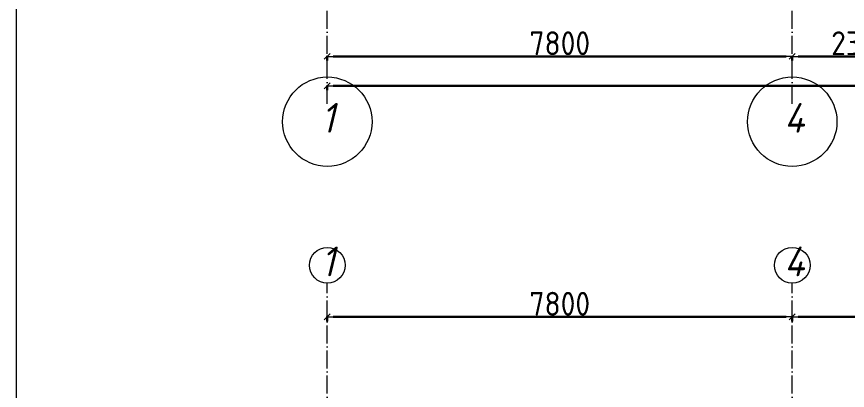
# Model space of a CAD drawing. Header units: millimetres. Extents: x -213536 to 1564669, y -45299 to 942238.
# Drawn here: x -23154 to -9217, y 507097 to 513371 of the extents above; entities that cross this region are included whole.
import ezdxf

# ---------------------------------------------------------------- set-up
doc = ezdxf.new("R2010")
doc.units = ezdxf.units.MM
doc.linetypes.add('50_200_ШТРИХ_1Т_ш5_п1_п1_', pattern=[700, 500, -100, 0, -100])
for name, color, linetype, lineweight in [('3.1) ЖБ окна 1.2 м', 102, 'Continuous', 30), ('A-____-____-DIMS', 7, 'Continuous', 9), ('S-GRID-____-IDEN', 7, 'Continuous', 9), ('S-GRID-____-OTLN-1', 7, '50_200_ШТРИХ_1Т_ш5_п1_п1_', 9)]:
    doc.layers.add(name, color=color, linetype=linetype, lineweight=lineweight)
doc.styles.add('ISOCPEUR_I', font='isocpeui.ttf', dxfattribs={"width": 0.9, "height": 2.5})
doc.styles.add('ISOCPEUR_I_9', font='isocpeui.ttf', dxfattribs={"width": 0.9, "height": 250})
doc.styles.add('СПДС', font='isocpeur.ttf', dxfattribs={"width": 0.9})
doc.dimstyles.new('Размера А3', dxfattribs={"dimtxt": 200, "dimasz": 100, "dimexe": 70, "dimexo": 100, "dimgap": 20, "dimtad": 1, "dimdec": 0, "dimrnd": 10, "dimzin": 0, "dimdsep": 46, "dimtxsty": 'СПДС', "dimblk": 'ARROWHEAD_6', "dimcen": 1, "dimclrd": 256, "dimclre": 256, "dimclrt": 256, "dimazin": 0, "dimtfac": 1, "dimtdec": 0, "dimtmove": 2, "dimatfit": 3, "dimfxl": 1, "dimtolj": 1, "dimtzin": 0, "dimarcsym": 0})

# ---------------------------------------------------------------- blocks, each defined once
blk = doc.blocks.new('Ось сетки - Круг_Ø6_00__ISO-2_5_0_9K_-25732049-АР1_План отверстий 2 этажа в осях 1-64_А-ГГ')
at = {"layer": 'S-GRID-____-IDEN'}
blk.add_circle((0, 0), 3, dxfattribs=at)
blk = doc.blocks.new('Ось сетки - Круг_Ø6_00__ISO-2_5_0_9K_-25732049-АР1_План отверстий 2 этажа в осях 1-64_Ю-ЯЯ')
at = {"layer": 'S-GRID-____-IDEN'}
blk.add_circle((0, 0), 3, dxfattribs=at)
blk = doc.blocks.new('ARROWHEAD_6')
at = {"color": 0, "linetype": 'Continuous'}
for p, q in [((0, 0), (-1, 0)), ((-0.5, -0.5), (0.5, 0.5))]:
    blk.add_line(p, q, dxfattribs=at)
blk = doc.blocks.new('*D5558')
at = {"layer": 'A-____-____-DIMS', "lineweight": -2, "transparency": 16777216}
for p, q in [((-17942, 512710), (-17942, 512634)), ((-17842, 512704), (-10242, 512704)), ((-10142, 512710), (-10142, 512634))]:
    blk.add_line(p, q, dxfattribs=at)
at = {"layer": 'Defpoints', "color": 0, "lineweight": 30, "transparency": 16777216}
for p in [(-17942, 512810), (-10142, 512810), (-10142, 512704)]:
    blk.add_point(p, dxfattribs=at)
at = {"layer": 'A-____-____-DIMS', "lineweight": -2, "transparency": 16777216, "xscale": 100, "yscale": 100, "zscale": 100, "rotation": 180}
blk.add_blockref('ARROWHEAD_6', (-17942, 512704), dxfattribs=at)
at = {"layer": 'A-____-____-DIMS', "lineweight": -2, "transparency": 16777216, "xscale": 100, "yscale": 100, "zscale": 100}
blk.add_blockref('ARROWHEAD_6', (-10142, 512704), dxfattribs=at)
at = {"layer": 'A-____-____-DIMS', "transparency": 16777216, "insert": (-14042, 512924), "char_height": 400, "width": 2.49, "attachment_point": 5, "style": 'СПДС'}
blk.add_mtext('\\A1;7800', dxfattribs=at)
blk = doc.blocks.new('*D5559')
at = {"layer": 'A-____-____-DIMS', "lineweight": -2, "transparency": 16777216}
for p, q in [((-10142, 512710), (-10142, 512634)), ((-10042, 512704), (-7942, 512704)), ((-7842, 512710), (-7842, 512634))]:
    blk.add_line(p, q, dxfattribs=at)
at = {"layer": 'Defpoints', "color": 0, "lineweight": 30, "transparency": 16777216}
for p in [(-10142, 512810), (-7842, 512810), (-7842, 512704)]:
    blk.add_point(p, dxfattribs=at)
at = {"layer": 'A-____-____-DIMS', "lineweight": -2, "transparency": 16777216, "xscale": 100, "yscale": 100, "zscale": 100, "rotation": 180}
blk.add_blockref('ARROWHEAD_6', (-10142, 512704), dxfattribs=at)
at = {"layer": 'A-____-____-DIMS', "lineweight": -2, "transparency": 16777216, "xscale": 100, "yscale": 100, "zscale": 100}
blk.add_blockref('ARROWHEAD_6', (-7842, 512704), dxfattribs=at)
at = {"layer": 'A-____-____-DIMS', "transparency": 16777216, "insert": (-8992, 512924), "char_height": 400, "width": 2.49, "attachment_point": 5, "style": 'СПДС'}
blk.add_mtext('\\A1;2300', dxfattribs=at)
blk = doc.blocks.new('*D5556')
at = {"layer": 'A-____-____-DIMS', "lineweight": -2, "transparency": 16777216}
for p, q in [((-17942, 512214), (-17942, 512138)), ((55458, 512214), (55458, 512138)), ((-17842, 512208), (55358, 512208))]:
    blk.add_line(p, q, dxfattribs=at)
at = {"layer": 'Defpoints', "color": 0, "lineweight": 30, "transparency": 16777216}
for p in [(-17942, 512314), (55458, 512314), (55458, 512208)]:
    blk.add_point(p, dxfattribs=at)
at = {"layer": 'A-____-____-DIMS', "lineweight": -2, "transparency": 16777216, "xscale": 100, "yscale": 100, "zscale": 100, "rotation": 180}
blk.add_blockref('ARROWHEAD_6', (-17942, 512208), dxfattribs=at)
at = {"layer": 'A-____-____-DIMS', "lineweight": -2, "transparency": 16777216, "xscale": 100, "yscale": 100, "zscale": 100}
blk.add_blockref('ARROWHEAD_6', (55458, 512208), dxfattribs=at)
at = {"layer": 'A-____-____-DIMS', "transparency": 16777216, "insert": (18758, 512428), "char_height": 400, "width": 3.19, "attachment_point": 5, "style": 'СПДС'}
blk.add_mtext('\\A1;73400', dxfattribs=at)
blk = doc.blocks.new('*D5648')
at = {"layer": 'A-____-____-DIMS', "lineweight": -2, "transparency": 16777216}
for p, q in [((-17942, 508337), (-17942, 508261)), ((-17842, 508331), (-10242, 508331)), ((-10142, 508337), (-10142, 508261))]:
    blk.add_line(p, q, dxfattribs=at)
at = {"layer": 'Defpoints', "color": 0, "lineweight": 30, "transparency": 16777216}
for p in [(-17942, 508437), (-10142, 508437), (-10142, 508331)]:
    blk.add_point(p, dxfattribs=at)
at = {"layer": 'A-____-____-DIMS', "lineweight": -2, "transparency": 16777216, "xscale": 100, "yscale": 100, "zscale": 100, "rotation": 180}
blk.add_blockref('ARROWHEAD_6', (-17942, 508331), dxfattribs=at)
at = {"layer": 'A-____-____-DIMS', "lineweight": -2, "transparency": 16777216, "xscale": 100, "yscale": 100, "zscale": 100}
blk.add_blockref('ARROWHEAD_6', (-10142, 508331), dxfattribs=at)
at = {"layer": 'A-____-____-DIMS', "transparency": 16777216, "insert": (-14042, 508551), "char_height": 400, "attachment_point": 5, "style": 'СПДС'}
blk.add_mtext('\\A1;7800', dxfattribs=at)
blk = doc.blocks.new('*D5649')
at = {"layer": 'A-____-____-DIMS', "lineweight": -2, "transparency": 16777216}
for p, q in [((-10142, 508337), (-10142, 508261)), ((-10042, 508331), (-5842, 508331)), ((-5742, 508337), (-5742, 508261))]:
    blk.add_line(p, q, dxfattribs=at)
at = {"layer": 'Defpoints', "color": 0, "lineweight": 30, "transparency": 16777216}
for p in [(-10142, 508437), (-5742, 508437), (-5742, 508331)]:
    blk.add_point(p, dxfattribs=at)
at = {"layer": 'A-____-____-DIMS', "lineweight": -2, "transparency": 16777216, "xscale": 100, "yscale": 100, "zscale": 100, "rotation": 180}
blk.add_blockref('ARROWHEAD_6', (-10142, 508331), dxfattribs=at)
at = {"layer": 'A-____-____-DIMS', "lineweight": -2, "transparency": 16777216, "xscale": 100, "yscale": 100, "zscale": 100}
blk.add_blockref('ARROWHEAD_6', (-5742, 508331), dxfattribs=at)
at = {"layer": 'A-____-____-DIMS', "transparency": 16777216, "insert": (-7942, 508551), "char_height": 400, "attachment_point": 5, "style": 'СПДС'}
blk.add_mtext('\\A1;4400', dxfattribs=at)
blk = doc.blocks.new('2этаж')
at = {"layer": 'S-GRID-____-OTLN-1', "color": 251, "ltscale": 0.6, "true_color": 0x636466}
for p, q in [((-17941.7, 511907.5), (-17941.7, 549908.8)), ((-10141.7, 511907.5), (-10141.7, 549908.8)), ((-17941.7, 454533.3), (-17941.7, 508896.9)), ((-10141.7, 454533.3), (-10141.7, 508896.9))]:
    blk.add_line(p, q, dxfattribs=at)
at = {"layer": 'S-GRID-____-IDEN', "xscale": 250, "yscale": 250, "zscale": 99.99999999999993}
for p in [(-17941.7, 511607.5), (-10141.7, 511607.5)]:
    blk.add_blockref('Ось сетки - Круг_Ø6_00__ISO-2_5_0_9K_-25732049-АР1_План отверстий 2 этажа в осях 1-64_Ю-ЯЯ', p, dxfattribs=at)
at = {"layer": 'S-GRID-____-IDEN', "char_height": 500, "attachment_point": 1}
for s, insert, width, style in [('\\fISOCPEUR|b0|i1|c204|p34|;\\W.9;1', (-18044.1, 511922.1), 144.304, 'ISOCPEUR_I_9'), ('\\fISOCPEUR|b0|i1|c204|p34|;\\W.9;4', (-10276.9, 511922.1), 223.671, 'ISOCPEUR_I_9'), ('\\fISOCPEUR|b0|i1|c204|p34|;\\W.9;1', (-18044.1, 509511.5), 144.304, 'ISOCPEUR_I'), ('\\fISOCPEUR|b0|i1|c204|p34|;\\W.9;4', (-10276.9, 509511.5), 223.671, 'ISOCPEUR_I')]:
    blk.add_mtext(s, dxfattribs=dict(at, insert=insert, width=width, style=style))
at = {"layer": 'A-____-____-DIMS'}
for base, p1, p2, picture, middle in [((-10141.7, 512704.4), (-17941.7, 512810.5), (-10141.7, 512810.5), '*D5558', (-14041.7, 512924.4)), ((-7841.7, 512704.4), (-10141.7, 512810.5), (-7841.7, 512810.5), '*D5559', (-8991.7, 512924.4)), ((55458.3, 512207.6), (-17941.7, 512313.7), (55458.3, 512313.7), '*D5556', (18758.3, 512427.6)), ((-10141.7, 508330.7), (-17941.7, 508436.8), (-10141.7, 508436.8), '*D5648', (-14041.7, 508550.7)), ((-5741.7, 508330.7), (-10141.7, 508436.8), (-5741.7, 508436.8), '*D5649', (-7941.7, 508550.7))]:
    dim = blk.add_linear_dim(base=base, p1=p1, p2=p2, dimstyle='Размера А3', override={"dimtxt": 400}, dxfattribs=at)
    dim.commit()
    dim.dimension.update_dxf_attribs({"geometry": picture, "text_midpoint": middle})

msp = doc.modelspace()

# ---------------------------------------------------------------- linework, layer by layer
at = {"color": 1, "lineweight": 0}
msp.add_lwpolyline([(-23154.5, 551818.7), (90081.5, 551818.7), (90081.5, 452990.7), (-23154.5, 452990.7)], close=True, dxfattribs=at)

# ---------------------------------------------------------------- block references
at = {"layer": '3.1) ЖБ окна 1.2 м'}
msp.add_blockref('2этаж', (0, 0), dxfattribs=at)
at = {"layer": 'S-GRID-____-IDEN', "xscale": 99.99999999999993, "yscale": 99.99999999999993, "zscale": 99.99999999999993}
for p in [(-17941.7, 509196.9), (-10141.7, 509196.9)]:
    msp.add_blockref('Ось сетки - Круг_Ø6_00__ISO-2_5_0_9K_-25732049-АР1_План отверстий 2 этажа в осях 1-64_А-ГГ', p, dxfattribs=at)

doc.saveas('drawing.dxf')
